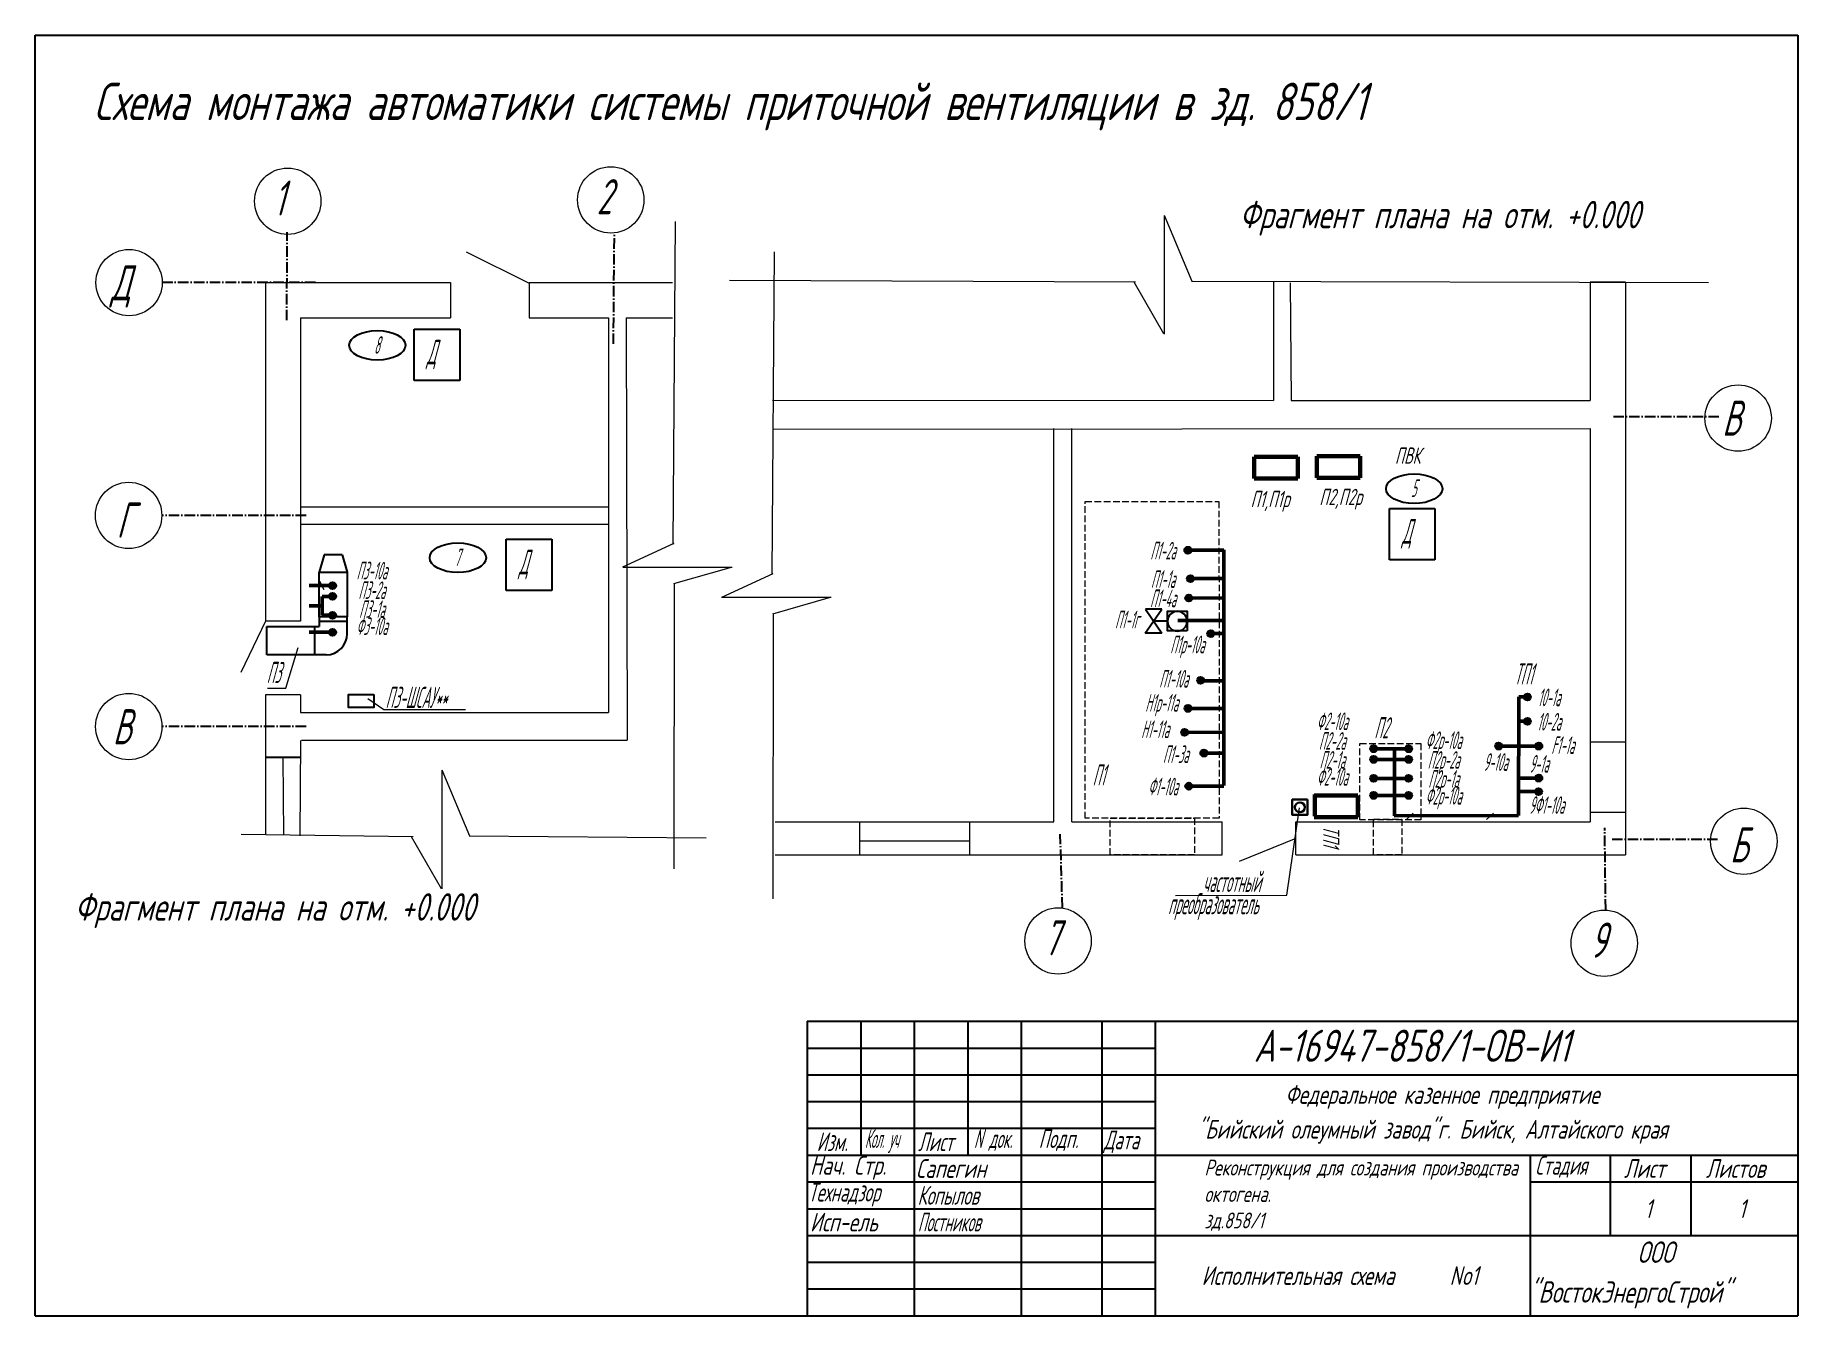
# Model space of a CAD drawing. Header units: millimetres. Extents: x 11886 to 13219, y -11015 to -10046.
import ezdxf
from ezdxf.enums import TextEntityAlignment as Align

# ---------------------------------------------------------------- set-up
doc = ezdxf.new("R2010")
doc.units = ezdxf.units.MM
doc.linetypes.add('gost5', pattern=[7, 5, -2, 0])
doc.linetypes.add('gost6', pattern=[12, 8, -1.5, 1, -1.5])
doc.layers.get('Defpoints').update_dxf_attribs({"color": 33})
for name, color, linetype, lineweight in [('Арматура', 1, 'Continuous', 25), ('Выноска', 137, 'Continuous', 20), ('ИИ_ОФОРМЛЕНИЕ_025', 7, 'Continuous', 25), ('Осевая', 4, 'gost6', 25), ('Первичник', 210, 'Continuous', 25), ('Рамка толстая', 7, 'Continuous', 60), ('Строительный', 251, 'Continuous', 13), ('Текст', 2, 'Continuous', 25), ('Текст_КИП', 2, 'Continuous', 25), ('Эл.кабель', 2, 'Continuous', 50), ('ЭлектрооБорудование (Вновь)', 160, 'Continuous', 60)]:
    doc.layers.add(name, color=color, linetype=linetype, lineweight=lineweight)
doc.layers.add('Невидимая', color=250, linetype='gost5', lineweight=0, plot=False)
doc.layers.add('орудован', color=7, linetype='Continuous')
doc.layers.add('Текст.', color=51, linetype='Continuous')
doc.styles.add('Simplex', font='simplex.shx', dxfattribs={"width": 0.7, "oblique": 15})
doc.styles.get("Standard").update_dxf_attribs({"font": 'arial.ttf'})

# ---------------------------------------------------------------- blocks, each defined once
blk = doc.blocks.new('A$C1EE30751')
at = {"layer": 'Арматура', "linetype": 'ByBlock'}
for p, q in [((4.84, -1.65), (0, 1.68)), ((0, 1.68), (0, -1.68)), ((0, -1.68), (4.84, 1.66)), ((2.43, 2.83), (2.43, 0)), ((4.84, 1.66), (4.84, -1.65))]:
    blk.add_line(p, q, dxfattribs=at)
blk.add_circle((2.43, 4.83), 2, dxfattribs=at)

msp = doc.modelspace()

# ---------------------------------------------------------------- hatches: boundary and pattern name
at = {"layer": 'Первичник'}
h = msp.add_hatch(color=256, dxfattribs=at)
edge = h.paths.add_edge_path()
edge.add_arc((12758.1, -10435.5), 2.66, 0, 360)
h = msp.add_hatch(color=256, dxfattribs=at)
edge = h.paths.add_edge_path()
edge.add_arc((12111.1, -10462.3), 2.66, 0, 360)
h = msp.add_hatch(color=256, dxfattribs=at)
edge = h.paths.add_edge_path()
edge.add_arc((12760, -10457), 2.66, 0, 360)
h = msp.add_hatch(color=256, dxfattribs=at)
edge = h.paths.add_edge_path()
edge.add_arc((12111.1, -10470.4), 2.66, 0, 360)
h = msp.add_hatch(color=256, dxfattribs=at)
edge = h.paths.add_edge_path()
edge.add_arc((12758.8, -10471.7), 2.66, 0, 360)
h = msp.add_hatch(color=256, dxfattribs=at)
edge = h.paths.add_edge_path()
edge.add_arc((12111.1, -10484.7), 2.66, 0, 360)
h = msp.add_hatch(color=256, dxfattribs=at)
edge = h.paths.add_edge_path()
edge.add_arc((12111.1, -10497.6), 2.66, 0, 360)
h = msp.add_hatch(color=256, dxfattribs=at)
edge = h.paths.add_edge_path()
edge.add_arc((12775.4, -10498.6), 2.66, 0, 360)
h = msp.add_hatch(color=256, dxfattribs=at)
edge = h.paths.add_edge_path()
edge.add_arc((12767.7, -10534), 2.66, 0, 360)
h = msp.add_hatch(color=256, dxfattribs=at)
edge = h.paths.add_edge_path()
edge.add_arc((13014.9, -10546.5), 2.66, 0, 360)
h = msp.add_hatch(color=256, dxfattribs=at)
edge = h.paths.add_edge_path()
edge.add_arc((12758.2, -10555.2), 2.66, 0, 360)
h = msp.add_hatch(color=256, dxfattribs=at)
edge = h.paths.add_edge_path()
edge.add_arc((12755.6, -10573.2), 2.66, 0, 360)
h = msp.add_hatch(color=256, dxfattribs=at)
edge = h.paths.add_edge_path()
edge.add_arc((13014.9, -10564.9), 2.66, 0, 360)
h = msp.add_hatch(color=256, dxfattribs=at)
edge = h.paths.add_edge_path()
edge.add_arc((12898.6, -10585.7), 2.66, 0, 360)
h = msp.add_hatch(color=256, dxfattribs=at)
edge = h.paths.add_edge_path()
edge.add_arc((12925, -10585.7), 2.66, 0, 360)
h = msp.add_hatch(color=256, dxfattribs=at)
edge = h.paths.add_edge_path()
edge.add_arc((12993.1, -10583.7), 2.66, 0, 360)
h = msp.add_hatch(color=256, dxfattribs=at)
edge = h.paths.add_edge_path()
edge.add_arc((13023.5, -10583.7), 2.66, 0, 360)
h = msp.add_hatch(color=256, dxfattribs=at)
edge = h.paths.add_edge_path()
edge.add_arc((12770.2, -10589), 2.66, 0, 360)
h = msp.add_hatch(color=256, dxfattribs=at)
edge = h.paths.add_edge_path()
edge.add_arc((12898.6, -10593.8), 2.66, 0, 360)
h = msp.add_hatch(color=256, dxfattribs=at)
edge = h.paths.add_edge_path()
edge.add_arc((12925, -10593.8), 2.66, 0, 360)
h = msp.add_hatch(color=256, dxfattribs=at)
edge = h.paths.add_edge_path()
edge.add_arc((12758.8, -10614), 2.66, 0, 360)
h = msp.add_hatch(color=256, dxfattribs=at)
edge = h.paths.add_edge_path()
edge.add_arc((12898.6, -10608.1), 2.66, 0, 360)
h = msp.add_hatch(color=256, dxfattribs=at)
edge = h.paths.add_edge_path()
edge.add_arc((12925, -10608.1), 2.66, 0, 360)
h = msp.add_hatch(color=256, dxfattribs=at)
edge = h.paths.add_edge_path()
edge.add_arc((13023.5, -10607.9), 2.66, 0, 360)
h = msp.add_hatch(color=256, dxfattribs=at)
edge = h.paths.add_edge_path()
edge.add_arc((12898.6, -10621), 2.66, 0, 360)
h = msp.add_hatch(color=256, dxfattribs=at)
edge = h.paths.add_edge_path()
edge.add_arc((12925, -10621), 2.66, 0, 360)
h = msp.add_hatch(color=256, dxfattribs=at)
edge = h.paths.add_edge_path()
edge.add_arc((13023.3, -10618.1), 2.66, 0, 360)

# ---------------------------------------------------------------- linework, layer by layer
at = {"color": 6}
for p, q in [((12172.8, -10268.4), (12207.3, -10268.4)), ((12172.8, -10307.2), (12172.8, -10268.4)), ((12207.3, -10268.4), (12207.3, -10307.2)), ((12207.3, -10307.2), (12172.8, -10307.2)), ((12910.5, -10404), (12944.9, -10404)), ((12910.5, -10442.9), (12910.5, -10404)), ((12944.9, -10404), (12944.9, -10442.9)), ((12242.5, -10427.2), (12277, -10427.2)), ((12242.5, -10466.1), (12242.5, -10427.2)), ((12277, -10427.2), (12277, -10466.1)), ((12944.9, -10442.9), (12910.5, -10442.9)), ((12277, -10466.1), (12242.5, -10466.1))]:
    msp.add_line(p, q, dxfattribs=at)
at = {"ltscale": 1000}
for p, q in [((12104.9, -10438.9), (12101, -10452.2)), ((12118.3, -10438.9), (12104.9, -10438.9)), ((12118.3, -10438.9), (12122.2, -10452.2)), ((12101, -10452.2), (12122.2, -10452.2)), ((12101, -10485.9), (12101, -10452.2)), ((12122.2, -10452.2), (12122.2, -10485.9)), ((12122.2, -10485.9), (12101, -10485.9)), ((12101, -10489.3), (12122.2, -10489.3)), ((12097.5, -10493.5), (12097.5, -10514.8))]:
    msp.add_line(p, q, dxfattribs=at)
at = {"ltscale": 0.2}
for p, q in [((12101, -10485.9), (12101, -10493.3)), ((12122.2, -10498.7), (12122.2, -10485.9)), ((12061.5, -10514.6), (12061.5, -10493.3)), ((12061.5, -10493.3), (12101, -10493.3)), ((12106.3, -10514.6), (12061.5, -10514.6))]:
    msp.add_line(p, q, dxfattribs=at)
at = {"color": 3, "ltscale": 0.2}
msp.add_line((12087, -10592.4), (12060.4, -10592.4), dxfattribs=at)
at = {"color": 18, "lineweight": -2, "true_color": 0x000000}
for p, q in [((12470.1, -10791.8), (13219.4, -10791.8)), ((12470.1, -10791.8), (12470.1, -11014.6)), ((12510.6, -10791.8), (12510.6, -10893.1)), ((12551.1, -10791.8), (12551.1, -11014.6)), ((12591.6, -10791.8), (12591.6, -10893.1)), ((12632.1, -10791.8), (12632.1, -11014.6)), ((12692.9, -10791.8), (12692.9, -11014.6)), ((12733.4, -10791.8), (12733.4, -11014.6)), ((12470.1, -10812.1), (12733.4, -10812.1)), ((12470.1, -10832.3), (12733.4, -10832.3)), ((12733.4, -10832.3), (13219.4, -10832.3)), ((13219.4, -10829), (13219.4, -11014.6)), ((12470.1, -10852.6), (12733.4, -10852.6)), ((12470.1, -10872.8), (12733.4, -10872.8)), ((12470.1, -10893.1), (13219.4, -10893.1)), ((13016.9, -10893.1), (13016.9, -11014.6)), ((13077.6, -10893.1), (13077.6, -10953.8)), ((13138.4, -10893.1), (13138.4, -10953.8)), ((12470.1, -10913.3), (12733.4, -10913.3)), ((13016.9, -10913.3), (13219.4, -10913.3)), ((12470.1, -10933.6), (12733.4, -10933.6)), ((12470.1, -10953.8), (12733.4, -10953.8)), ((12733.4, -10953.8), (13219.4, -10953.8)), ((12470.1, -10974.1), (12733.4, -10974.1)), ((12470.1, -10994.3), (12733.4, -10994.3)), ((12595, -11014.6), (13219.4, -11014.6))]:
    msp.add_line(p, q, dxfattribs=at)
for points in [[(12757.5, -10496.6), (12742.6, -10496.6), (12742.6, -10481.7), (12757.5, -10481.7)], [(12142.4, -10544.7), (12142.3, -10554.6), (12123.2, -10554.5), (12123.3, -10544.6)]]:
    msp.add_lwpolyline(points, close=True)
at = {"color": 3, "lineweight": 30}
msp.add_lwpolyline([(12848.5, -10624.2), (12837, -10624.2), (12837, -10635.7), (12848.5, -10635.7)], close=True, dxfattribs=at)
at = {"lineweight": 20}
for centre in [(12077.2, -10171.5), (12321.6, -10170.5), (11957.2, -10233.1), (13174.3, -10335.6), (11956.9, -10409.2), (11957, -10568.9), (13178.6, -10655.7), (12659.9, -10731.1), (13073, -10732.8)]:
    msp.add_circle(centre, 25.1, dxfattribs=at)
at = {"color": 7, "lineweight": 30}
msp.add_circle((12842.8, -10630), 3.75, dxfattribs=at)
at = {"ltscale": 1000}
msp.add_arc((12106.3, -10498.7), 15.9, 270, 0, dxfattribs=at)
at = {"layer": 'Defpoints'}
for centre in [(12145, -10280.5), (12929.3, -10389), (12205.9, -10441.2)]:
    msp.add_ellipse(centre, major_axis=(-21.3, 0), ratio=0.525, dxfattribs=at)
at = {"layer": 'Выноска', "color": 3}
for p, q in [((12104.8, -10465.4), (12101.6, -10459.1)), ((12075.8, -10539.8), (12085.1, -10509.2)), ((12061.8, -10539.8), (12075.8, -10539.8)), ((12137.9, -10547.7), (12149.8, -10556.1)), ((12149.8, -10556.1), (12211.6, -10556.1)), ((12832.9, -10696.5), (12842.5, -10630.5)), ((12928.6, -10634.4), (12923.4, -10639.2)), ((12989.2, -10634.3), (12984, -10639.1)), ((12748.7, -10696.6), (12832.9, -10696.5))]:
    msp.add_line(p, q, dxfattribs=at)
at = {"layer": 'Невидимая'}
for points in [[(12781.7, -10638.3), (12680.5, -10638.3), (12680.5, -10398.6), (12781.6, -10398.6)], [(12888.2, -10581.8), (12934.4, -10581.8), (12934.4, -10639.5), (12888.2, -10639.5)], [(12699.2, -10638.3), (12763, -10638.3), (12763, -10666), (12699.2, -10666)], [(12898.6, -10638.9), (12919.9, -10638.9), (12919.9, -10666), (12898.6, -10666)]]:
    msp.add_lwpolyline(points, close=True, dxfattribs=at)
at = {"layer": 'Осевая', "color": 5}
for p, q in [((12076.6, -10261.6), (12076.8, -10195)), ((12323.6, -10279.5), (12324.3, -10195.7)), ((12098.2, -10233.1), (11982.3, -10233.1)), ((13159.8, -10334.5), (13080.1, -10334.5)), ((12091.2, -10409.2), (11982.1, -10409.2)), ((12091.2, -10568.9), (11982.1, -10568.9)), ((12663.2, -10705.9), (12661.6, -10650.3)), ((13074.1, -10707.4), (13073.4, -10645.5)), ((13158.8, -10654.3), (13079.1, -10654.3))]:
    msp.add_line(p, q, dxfattribs=at)
at = {"layer": 'Первичник'}
for centre in [(12758.1, -10435.5), (12111.1, -10462.3), (12760, -10457), (12111.1, -10470.4), (12758.8, -10471.7), (12111.1, -10484.7), (12111.1, -10497.6), (12775.4, -10498.6), (12767.7, -10534), (13014.9, -10546.5), (12758.2, -10555.2), (12755.6, -10573.2), (13014.9, -10564.9), (12898.6, -10585.7), (12925, -10585.7), (12993.1, -10583.7), (13023.5, -10583.7), (12770.2, -10589), (12898.6, -10593.8), (12925, -10593.8), (12758.8, -10614), (12898.6, -10608.1), (12925, -10608.1), (13023.5, -10607.9), (12898.6, -10621), (12925, -10621), (13023.3, -10618.1)]:
    msp.add_circle(centre, 2.66, dxfattribs=at)
at = {"layer": 'Рамка толстая', "color": 18, "lineweight": -2, "true_color": 0x000000}
for p, q in [((11886.3, -11014.6), (11886.3, -10046)), ((11886.3, -10046), (13219.4, -10046)), ((13219.4, -10046), (13219.4, -11014.6)), ((11886.3, -11014.6), (13219.4, -11014.6))]:
    msp.add_line(p, q, dxfattribs=at)
at = {"layer": 'Строительный', "ltscale": 0.2}
for p, q in [((12740.1, -10182.1), (12761, -10232)), ((12740.1, -10182.4), (12740.1, -10272)), ((12368.7, -10431.1), (12370.6, -10186.9)), ((12443.6, -10453.9), (12445.5, -10209.7)), ((12060.4, -10233.1), (12200.3, -10233.1)), ((12060.4, -10233.1), (12060.4, -10359.6)), ((12200.3, -10233.1), (12200.3, -10259.7)), ((12259.9, -10233.1), (12259.9, -10259.7)), ((12259.9, -10233.1), (12368.3, -10233.1)), ((12411.3, -10231.2), (12718.5, -10232.4)), ((12717.1, -10232.4), (12739.6, -10271.7)), ((12760.7, -10231.9), (13151.9, -10233.1)), ((12822.9, -10232.6), (12822.9, -10322.2)), ((12835.4, -10233.2), (12836.2, -10322.2)), ((13062.4, -10232.8), (13062.4, -10322.2)), ((13062.4, -10232.8), (13062.4, -10251.9)), ((13089, -10232.8), (13062.4, -10232.8)), ((13089, -10232.8), (13089, -10665.9)), ((13089, -10232.8), (13089, -10265.5)), ((12087, -10259.7), (12200.3, -10259.7)), ((12087, -10259.7), (12087, -10359.6)), ((12259.9, -10259.7), (12319.9, -10259.7)), ((12319.9, -10259.7), (12319.9, -10558.3)), ((12333.2, -10259.7), (12368.3, -10259.7)), ((12333.2, -10259.7), (12334, -10579.3)), ((12443.8, -10321.9), (12822.9, -10322.2)), ((12836.2, -10322.2), (13062.4, -10322.2)), ((12444.6, -10344), (13062.4, -10343.5)), ((12656.8, -10641), (12656.8, -10343.5)), ((12670.2, -10641), (12670.2, -10343.5)), ((13062.4, -10343.5), (13062.4, -10641)), ((12060.4, -10359.6), (12060.4, -10489.1)), ((12087, -10359.6), (12087, -10489.1)), ((12087, -10402.6), (12319.9, -10402.6)), ((12087, -10415.9), (12319.9, -10415.9)), ((12330.7, -10448.2), (12369.5, -10430.3)), ((12330.6, -10448.3), (12413.5, -10448.3)), ((12369.3, -10460.7), (12412.9, -10448.3)), ((12369.5, -10676.5), (12369.8, -10461)), ((12405.6, -10471.1), (12444.4, -10453.2)), ((12405.4, -10471.1), (12488.3, -10471.1)), ((12444.2, -10483.6), (12487.8, -10471.1)), ((12060.4, -10489.1), (12041.7, -10527.9)), ((12087, -10489.1), (12060.4, -10489.1)), ((12444.3, -10699.3), (12444.6, -10483.8)), ((12060.4, -10545), (12060.5, -10650.9)), ((12087, -10545), (12060.4, -10545)), ((12087, -10545), (12087, -10558.3)), ((12087, -10558.3), (12319.9, -10558.3)), ((12087, -10579.5), (12086.4, -10651.5)), ((12087.7, -10579.3), (12334, -10579.3)), ((13089, -10580.7), (13062.4, -10580.7)), ((12087, -10592.4), (12060.4, -10592.4)), ((12073.5, -10592.4), (12074, -10650.9)), ((12193.8, -10601.9), (12193.7, -10691.6)), ((12193.8, -10601.7), (12214.6, -10651.6)), ((13089, -10633.9), (13062.4, -10633.9)), ((12042.1, -10650.4), (12172.2, -10652)), ((12214.4, -10651.5), (12393.8, -10653.1)), ((12446, -10641), (12516.6, -10641)), ((12509.8, -10641), (12509.8, -10665.9)), ((12516.6, -10641), (12656.8, -10641)), ((12593, -10641), (12593, -10665.9)), ((12670.2, -10641), (12784, -10641)), ((12784, -10665.9), (12784, -10641)), ((12839.8, -10641), (13062.4, -10641)), ((12839.8, -10665.9), (12839.8, -10641)), ((12170.7, -10652), (12193.3, -10691.3)), ((12510.1, -10655.3), (12593, -10655.3)), ((12839.8, -10653.5), (12796.9, -10670.9)), ((12446, -10665.9), (12784, -10665.9)), ((12839.8, -10665.9), (13089, -10665.9))]:
    msp.add_line(p, q, dxfattribs=at)
at = {"layer": 'Строительный', "ltscale": 0.6}
msp.add_line((12212.1, -10209.8), (12259.8, -10233.4), dxfattribs=at)
at = {"layer": 'Эл.кабель'}
for p, q in [((12785.3, -10435.5), (12758.1, -10435.5)), ((12785.4, -10613.4), (12785.3, -10435.3)), ((12093.4, -10462.3), (12111.1, -10462.3)), ((12785.1, -10457), (12760, -10457)), ((12093.4, -10477.6), (12103.2, -10477.6)), ((12103.2, -10470.4), (12111.1, -10470.4)), ((12103.2, -10484.7), (12103.2, -10470.4)), ((12784.9, -10471.6), (12758.8, -10471.7)), ((12103.2, -10484.7), (12111.1, -10484.7)), ((12750.5, -10488.6), (12785, -10488.6)), ((12093.4, -10497.6), (12111.1, -10497.6)), ((12784.6, -10498.6), (12775.4, -10498.6)), ((12767.7, -10534.2), (12784.8, -10534.2)), ((12785.5, -10555.2), (12758.2, -10555.2)), ((13008.2, -10636.3), (13008.3, -10546.5)), ((13008.3, -10546.5), (13014.9, -10546.5)), ((13008.3, -10564.9), (13014.9, -10564.9)), ((12785.4, -10573.3), (12755.6, -10573.2)), ((13008.3, -10583.7), (12993.1, -10583.7)), ((13008.3, -10583.7), (13023.5, -10583.7)), ((12784.8, -10589), (12770.2, -10589)), ((12898.6, -10585.7), (12925, -10585.7)), ((12898.6, -10593.8), (12925, -10593.8)), ((12914.3, -10636.4), (12914.3, -10585.7)), ((12898.6, -10608.1), (12925, -10608.1)), ((13008.3, -10607.9), (13023.5, -10607.9)), ((12785.2, -10613.9), (12758.8, -10614)), ((12898.6, -10621), (12925, -10621)), ((13008.1, -10618.1), (13023.3, -10618.1)), ((12914.1, -10636.4), (13008.2, -10636.3))]:
    msp.add_line(p, q, dxfattribs=at)
at = {"layer": 'ЭлектрооБорудование (Вновь)', "ltscale": 10}
for p, q in [((12808.3, -10364.8), (12808.3, -10381.2)), ((12841.3, -10364.8), (12808.3, -10364.8)), ((12841.3, -10381.2), (12841.3, -10364.8)), ((12855.5, -10364.3), (12855.5, -10380.8)), ((12888.5, -10364.3), (12855.5, -10364.3)), ((12888.5, -10380.8), (12888.5, -10364.3)), ((12808.3, -10381.2), (12841.3, -10381.2)), ((12855.5, -10380.8), (12888.5, -10380.8)), ((12886.7, -10621), (12853.7, -10621)), ((12854.2, -10620.4), (12854.2, -10636.8)), ((12886.7, -10637.5), (12886.7, -10621)), ((12853.7, -10637.5), (12886.7, -10637.5))]:
    msp.add_line(p, q, dxfattribs=at)

# ---------------------------------------------------------------- block references
at = {"xscale": -3.725567999999998, "yscale": 3.725567999999999, "zscale": 3.725567999999999, "rotation": 269.877609222995}
msp.add_blockref('A$C1EE30751', (12732.1, -10498.2), dxfattribs=at)

# ---------------------------------------------------------------- texts
at = {"lineweight": 20, "style": 'Simplex', "oblique": 15, "width": 0.6}
for s, p in [('1', (12066.5, -10182.4)), ('2', (12310.9, -10181.4)), ('Д', (11943.4, -10246.5)), ('B', (13162.2, -10348.9)), ('Г', (11947.7, -10426)), ('B', (11944.9, -10582.3)), ('Б', (13168, -10671.6)), ('7', (12649.1, -10742)), ('9', (13062.3, -10743.7))]:
    msp.add_text(s, height=26.6, dxfattribs=at).set_placement(p)
at = {"color": 6, "style": 'Simplex', "oblique": 15, "width": 0.4}
for p in [(12182.3, -10294.9), (12920, -10430.5), (12252, -10453.7)]:
    msp.add_text('Д', height=18.6, dxfattribs=at).set_placement(p)
at = {"color": 18, "lineweight": -2, "true_color": 0x000000, "style": 'Simplex', "oblique": 15}
for s, height, width, p in [('А-16947-858/1-ОВ-И1', 24.3, 0.7, (12807.9, -10822.5)), ('Федеральное казенное предприятие', 14.175, 0.7, (12831.7, -10854.3)), ('"Бийский олеумный завод"г. Бийск, Алтайского края', 14.175, 0.7, (12765.3, -10880.6)), ('Изм.', 14.18, 0.6, (12477.3, -10890.1)), ('Кол. уч', 14.18, 0.4, (12513.7, -10887.7)), ('Лист', 14.18, 0.6, (12554, -10890.1)), ('N', 14.2, 0.5, (12596.2, -10887.7)), ('док.', 14.18, 0.5, (12607.5, -10887.7)), ('Подп.', 14.18, 0.6, (12645.2, -10887.7)), ('Дата', 14.18, 0.6, (12694.4, -10888.7)), ('Нач. Стр.', 14.18, 0.7, (12472.3, -10907.9)), ('Сапегин', 14.18, 0.7, (12552.4, -10910.3)), ('Стадия', 14.18, 0.6, (13020.8, -10907.9)), ('Лист', 14.18, 0.7, (13087.9, -10910.3)), ('Листов', 14.18, 0.7, (13149.8, -10910.3)), ('Технадзор', 14.18, 0.6, (12470.9, -10928.2)), ('Копылов', 14.18, 0.6, (12553.6, -10930.6)), ('1', 14.2, 0.7, (13103.7, -10940.7)), ('1', 14.2, 0.7, (13174.6, -10940.7)), ('Исп-ель', 14.18, 0.7, (12472.3, -10950.8)), ('Постников', 14.18, 0.5, (12553.8, -10950.8)), ('ООО', 16.2, 0.7, (13098.1, -10974.6)), ('Исполнительная схема ', 14.175, 0.7, (12768.5, -10991.3)), ('No1', 14.18, 0.7, (12956.1, -10991.3)), ('"ВостокЭнергоСтрой"', 16.2, 0.7, (13016.5, -11004.7))]:
    msp.add_text(s, height=height, dxfattribs=dict(at, width=width)).set_placement(p)
at = {"layer": 'Defpoints', "style": 'Simplex', "oblique": 15, "width": 0.4}
for s, p in [('8', (12142.5, -10286.9)), ('5', (12926.8, -10395.3)), ('7', (12203.4, -10447.6))]:
    msp.add_text(s, height=13.3, dxfattribs=at).set_placement(p)
at = {"layer": 'ИИ_ОФОРМЛЕНИЕ_025', "lineweight": -2, "insert": (12770.6, -10896.5), "char_height": 12, "attachment_point": 1}
msp.add_mtext_dynamic_manual_height_columns('{\\Fsimplex|c204;\\Q15;\\W0.7;\\C2;Реконструкция для создания производства октогена. \\Pзд.858/1}', width=276.259, gutter_width=12.5, heights=[0], dxfattribs=at)
at = {"layer": 'орудован', "linetype": 'Continuous', "lineweight": 20, "style": 'Simplex', "oblique": 15, "width": 0.7}
for s, height, p in [('Схема монтажа автоматики системы приточной вентиляции в зд. 858/1', 28.287, (11930.4, -10110.2)), (' Фрагмент плана на отм. +0.000', 20.744, (12787.5, -10192)), (' Фрагмент плана на отм. +0.000', 20.744, (11906.4, -10715.7))]:
    msp.add_text(s, height=height, dxfattribs=at).set_placement(p)
at = {"layer": 'Текст', "char_height": 12.36, "attachment_point": 5, "style": 'Simplex'}
for s, insert in [('{\\W0.6; \\PПВК}', (12924.3, -10353.7)), ('{\\W0.6; \\PП1,П1р}', (12820.2, -10388.2)), ('{\\W0.6; \\PП2,П2р}', (12873.6, -10386.6))]:
    msp.add_mtext(s, dxfattribs=dict(at, insert=insert))
at = {"layer": 'Текст', "insert": (12876.8, -10651.9), "char_height": 12.36, "attachment_point": 5, "rotation": 270, "style": 'Simplex'}
msp.add_mtext('{\\W0.6; \\PТП1}', dxfattribs=at)
at = {"layer": 'Текст.', "style": 'Simplex', "oblique": 15, "width": 0.4}
for s, height, p in [('П3', 15.97, (12061.3, -10536)), ('ТП1', 15.97, (13005, -10537.1)), ('П3-ШСАУ**', 15.97, (12151.2, -10554.8)), ('П2', 15.97, (12899.1, -10577.8)), ('П1', 15.97, (12686, -10613.5)), ('частотный', 15.97, (12769.5, -10694.1)), ('преобразователь', 15.967, (12743.1, -10710.9))]:
    msp.add_text(s, height=height, dxfattribs=at).set_placement(p)
at = {"layer": 'Текст_КИП', "style": 'Simplex', "oblique": 15, "width": 0.4}
for s, p in [('П1-2а', (12739.2, -10442.5)), ('П3-10а', (12140.8, -10457.6)), ('П1-1а', (12739.2, -10464)), ('П3-2а', (12140.8, -10472.4)), ('П3-1а', (12140.8, -10486.7)), ('П1-4а', (12739.2, -10478.6)), ('Ф3-10а', (12140.8, -10499.6)), ('П1р-10а', (12757.6, -10513.5)), ('П1-10а', (12747.3, -10539.4)), ('Н1р-11а', (12738.2, -10557.6)), ('10-1а', (13031.2, -10553.5)), ('Ф2-10а', (12867.2, -10571.6)), ('Н1-11а', (12733.2, -10577.6)), ('10-2а', (13031.2, -10571.9)), ('П1-3а', (12748.8, -10596.5)), ('П2-2а', (12867.2, -10586.4)), ('Ф2р-10а', (12951.4, -10585.9)), ('F1-1а', (13041.6, -10589.6)), ('П2-1а', (12867.2, -10600.7)), ('П2р-2а', (12951.4, -10600.8)), ('9-10а', (12990.8, -10602.4)), ('9-1а', (13023.6, -10603.7)), ('Ф1-10а', (12739.2, -10620.9)), ('Ф2-10а', (12867.2, -10613.6)), ('П2р-1а', (12951.4, -10615.1)), ('Ф2р-10а', (12951.4, -10627.9)), ('9Ф1-10а', (13029.4, -10634.9))]:
    msp.add_text(s, height=13.31, dxfattribs=at).set_placement(p, align=Align.CENTER)
msp.add_text('П1-1г', height=13.31, dxfattribs=at).set_placement((12711.9, -10487.9), align=Align.MIDDLE)

doc.saveas('drawing.dxf')
